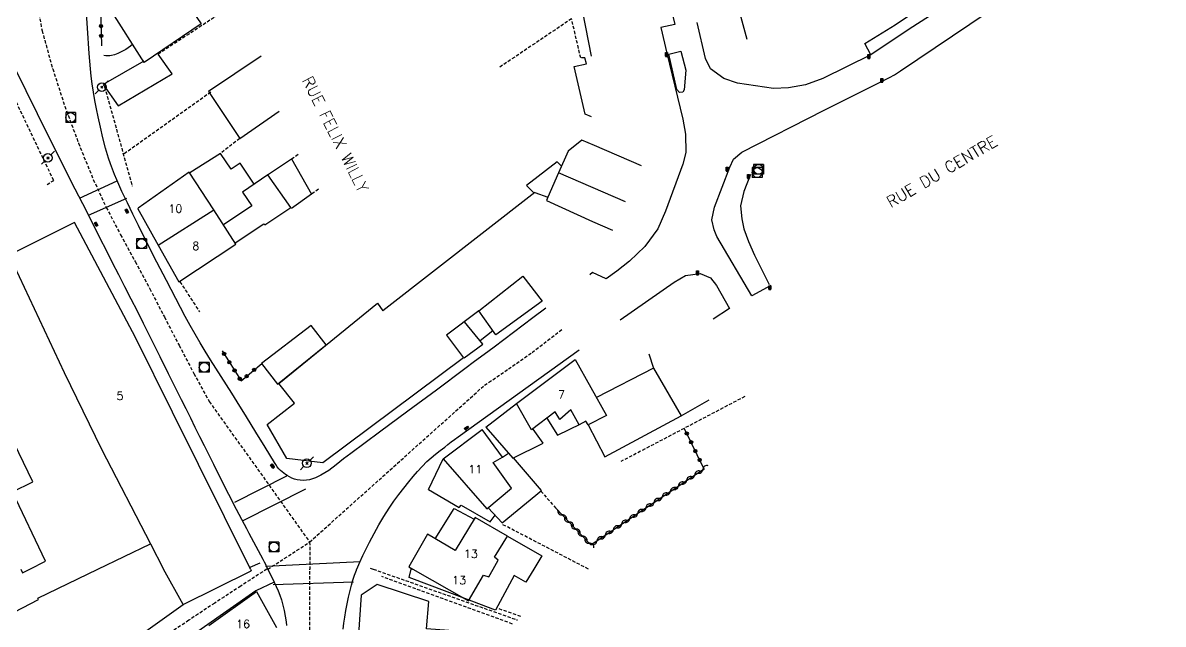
# Model space of a CAD drawing. Header units: millimetres. Extents: x 168000 to 169000, y 125998 to 127000.
# Drawn here: x 168674.3 to 168848.8, y 126162.6 to 126254.6 of the extents above; entities that cross this region are included whole.
import ezdxf
from ezdxf.enums import TextEntityAlignment as Align

# ---------------------------------------------------------------- set-up
doc = ezdxf.new("R2010")
doc.units = ezdxf.units.MM
doc.linetypes.add('DASHED', pattern=[0.75, 0.5, -0.25])
doc.layers.get('0').update_dxf_attribs({"linetype": 'CONTINUOUS'})
for name, color, linetype in [('W0001', 6, 'DASHED'), ('W0004', 5, 'CONTINUOUS'), ('W0006', 2, 'CONTINUOUS'), ('W0008', 7, 'CONTINUOUS'), ('W0014', 7, 'CONTINUOUS'), ('W0015', 2, 'CONTINUOUS'), ('W0020', 2, 'CONTINUOUS'), ('W0070', 7, 'DASHED'), ('W0101', 7, 'CONTINUOUS'), ('W0104', 1, 'CONTINUOUS'), ('W0112', 1, 'DASHED'), ('W0310', 3, 'CONTINUOUS'), ('W0323', 7, 'CONTINUOUS'), ('W0401', 7, 'CONTINUOUS'), ('W0420', 7, 'CONTINUOUS'), ('W0473', 7, 'CONTINUOUS'), ('W0989', 7, 'CONTINUOUS'), ('W0991', 7, 'CONTINUOUS'), ('W1102', 7, 'CONTINUOUS')]:
    doc.layers.add(name, color=color, linetype=linetype)
doc.styles.get("Standard").update_dxf_attribs({"font": 'romans.shx', "width": 0.85})

# ---------------------------------------------------------------- blocks, each defined once
blk = doc.blocks.new('T401')
for p, q in [((-0.3, 0.3), (0, 0.3)), ((-0.3, -0.25), (-0.3, 0.3)), ((-0.3, 0.15), (0, 0.15)), ((-0.3, 0), (0, 0)), ((0, 0.3), (0, -0.25)), ((-0.3, -0.15), (0, -0.15)), ((-0.3, -0.25), (-0.3, -0.3)), ((-0.3, -0.3), (0, -0.3)), ((0, -0.3), (0, -0.25))]:
    blk.add_line(p, q)
blk = doc.blocks.new('T473')
for p, q in [((-0.166667, 0.166667), (0.166667, -0.166667)), ((-0.166667, -0.166667), (0.166667, 0.166667)), ((0.500001, 0.500001), (1.000002, 1.000002)), ((-1.000002, -1.000002), (-0.500001, -0.500001))]:
    blk.add_line(p, q)
blk.add_ellipse((0, 0), major_axis=(0.471405, 0.471405), ratio=1, start_param=5.4977871438, end_param=11.780972451)
blk = doc.blocks.new('T420')
for p, q in [((0.75, 0.75), (-0.75, 0.75)), ((-0.75, 0.75), (-0.75, -0.75)), ((0.75, 0.75), (0.75, -0.75)), ((0.75, -0.75), (-0.75, -0.75))]:
    blk.add_line(p, q)
blk.add_ellipse((0, 0), major_axis=(-0.53, 0.53), ratio=1, start_param=3.926991, end_param=10.210176)
blk = doc.blocks.new('t310o')
at = {"color": 0, "linetype": 'Continuous'}
for centre, start, end in [((-0.5, 0.38), 216.8699, 323.1304), ((0.5, -0.37), 36.8699, 143.1303)]:
    blk.add_arc(centre, 0.625, start, end, dxfattribs=at)
blk = doc.blocks.new('t323o')
at = {"color": 0, "linetype": 'Continuous'}
for radius in [0.25, 0.15]:
    blk.add_circle((0, 0), radius, dxfattribs=at)

msp = doc.modelspace()

# ---------------------------------------------------------------- linework, layer by layer
at = {"layer": 'W0001'}
for points in [[(168673.34, 126275.91), (168677.26, 126253.37), (168678.89, 126247.57), (168680.75, 126241.85), (168682.83, 126236.2), (168685.1, 126230.63), (168687.08, 126226.36), (168689.26, 126222.18), (168691.52, 126218.06), (168693.74, 126213.91), (168695.98, 126209.59), (168698.22, 126205.25), (168700.49, 126200.94), (168702.83, 126196.66), (168718.2, 126175.15)], [(168718.2, 126175.15), (168744.96, 126199.15), (168748.61, 126201.63), (168752.22, 126204.16), (168756.9, 126207.76)], [(168711.8, 126171), (168718.2, 126175.15)], [(168718.2, 126175.15), (168718.21, 126171)], [(168711.65, 126171), (168707.66, 126168.42), (168703.67, 126165.81), (168699.71, 126163.18), (168695.76, 126160.52), (168691.22, 126157.39), (168686.71, 126154.22), (168682.23, 126151.02), (168677.75, 126147.81), (168672.37, 126143.96), (168667, 126140.08), (168661.65, 126136.19), (168656.32, 126132.28), (168637.44, 126118.78)], [(168718.23, 126161.69), (168718.23, 126164.02), (168718.23, 126166.34), (168718.22, 126168.67), (168718.21, 126171)]]:
    msp.add_lwpolyline(points, dxfattribs=at)
at = {"layer": 'W0004'}
msp.add_lwpolyline([(168785.65, 126231.37), (168784.63, 126228.8), (168784.12, 126226.59), (168784.3, 126224.63), (168784.64, 126223.09), (168785.35, 126221.16), (168786.25, 126219.04), (168788.51, 126214.54)], dxfattribs=at)
at = {"layer": 'W0006'}
msp.add_lwpolyline([(168804.06, 126249.68), (168803.14, 126251.45), (168807.77, 126254.28), (168818.16, 126261.34), (168819.31, 126259.72)], dxfattribs=at)
at = {"layer": 'W0008'}
for points in [[(168709.06, 126171.13), (168709.08, 126171.33), (168710.61, 126171.95)], [(168712.78, 126169.02), (168709.98, 126167.7), (168701.62, 126161.84), (168688.85, 126152.7), (168688.59, 126153), (168680.07, 126146.98), (168668.04, 126138.38), (168638.54, 126117.23)]]:
    msp.add_lwpolyline(points, dxfattribs=at)
at = {"layer": 'W0014'}
for points in [[(168727.11, 126442.74), (168732.57, 126419.64), (168738.68, 126393.88), (168743.1, 126375.34), (168748.38, 126353.23), (168758.2, 126311.8), (168763.82, 126288.02), (168768.02, 126270.37), (168770.13, 126270.83), (168774.07, 126254.33), (168771.94, 126253.88), (168772.85, 126249.93), (168775.28, 126239.87), (168775.7, 126237.56), (168775.77, 126234.74), (168775.28, 126232.98), (168772.64, 126225.79), (168771.47, 126223.08), (168769.45, 126220.38), (168767.15, 126218.12), (168765.18, 126216.62), (168763.54, 126215.44), (168761.45, 126216.38), (168761.04, 126216.06)], [(168788.76, 126214.4), (168785.85, 126212.8), (168780.5, 126221.89), (168780.06, 126222.91), (168779.72, 126224.44), (168780.14, 126226.4), (168782.46, 126232.53), (168783.02, 126233.75), (168784.33, 126234.78), (168796.89, 126241.24), (168806.88, 126246.23), (168807.68, 126246.64), (168808.59, 126247.25), (168821.86, 126256.16), (168837.79, 126266.9), (168839.83, 126267.67), (168841.78, 126267.63), (168843.68, 126267.04), (168845.66, 126266.15), (168847.34, 126265.02), (168848.77, 126263.53)], [(168819.31, 126259.72), (168809.76, 126253.51), (168804.07, 126249.68), (168796.69, 126246.08), (168794.07, 126245.09), (168791.46, 126244.63), (168789.13, 126244.55), (168783.64, 126245.38), (168781.54, 126246.07), (168779.5, 126247.54), (168778.76, 126249.15), (168777.47, 126254.62)], [(168712.81, 126187.33), (168711.39, 126189.66), (168709.97, 126191.98), (168708.54, 126194.3), (168707.11, 126196.62), (168706.3, 126197.91), (168705.49, 126199.2), (168704.67, 126200.48), (168703.86, 126201.76), (168703.04, 126203.05), (168702.24, 126204.34), (168701.45, 126205.64), (168700.67, 126206.95), (168699.91, 126208.29), (168699.17, 126209.66), (168698.45, 126211.03), (168697.73, 126212.4), (168696.28, 126215.19), (168694.84, 126217.98), (168693.41, 126220.78), (168692.01, 126223.59), (168691.16, 126225.32), (168690.31, 126227.05), (168689.49, 126228.8), (168688.7, 126230.56), (168688.36, 126231.38), (168688.02, 126232.21), (168687.71, 126233.04), (168687.43, 126233.88), (168686.96, 126235.44), (168686.56, 126237.02), (168686.19, 126238.61), (168685.84, 126240.2), (168685.57, 126241.45), (168685.33, 126242.71), (168685.11, 126243.98), (168684.92, 126245.25), (168684.78, 126246.41), (168684.67, 126247.58), (168684.58, 126248.75), (168684.49, 126249.92), (168684.2, 126253.79), (168683.94, 126257.65)], [(168673.06, 126247.74), (168674.78, 126244.23), (168676.51, 126240.72), (168678.25, 126237.21), (168679.97, 126233.78), (168681.69, 126230.36), (168683.43, 126226.94), (168685.16, 126223.52), (168686.1, 126221.66), (168687.05, 126219.8), (168688, 126217.94), (168688.95, 126216.09), (168689.89, 126214.23), (168690.84, 126212.37), (168691.79, 126210.51), (168692.73, 126208.65), (168694.01, 126206.09), (168695.29, 126203.52), (168696.57, 126200.95), (168697.85, 126198.38), (168698.55, 126196.97), (168699.25, 126195.56), (168699.95, 126194.14), (168700.65, 126192.73), (168701.35, 126191.31), (168702.05, 126189.9), (168702.76, 126188.49), (168703.47, 126187.08), (168704.63, 126184.77), (168705.8, 126182.47), (168706.98, 126180.17), (168708.17, 126177.87), (168708.53, 126177.2), (168708.89, 126176.53), (168709.25, 126175.87), (168709.62, 126175.2), (168709.98, 126174.53), (168710.34, 126173.86), (168710.7, 126173.19), (168711.04, 126172.51), (168711.23, 126172.13), (168711.42, 126171.76), (168711.61, 126171.38), (168711.8, 126171)], [(168765.72, 126209.13), (168773.96, 126214.93), (168775.7, 126215.94), (168777.94, 126216.23), (168779.5, 126215.6), (168780.45, 126214.41), (168782.4, 126210.87), (168779.92, 126209.24)], [(168754.35, 126210.96), (168752.34, 126209.47), (168750.85, 126208.35), (168749.37, 126207.23), (168747.89, 126206.11), (168746.41, 126204.99), (168744.92, 126203.87), (168743.44, 126202.75), (168741.95, 126201.64), (168737.6, 126198.39), (168733.24, 126195.16), (168728.87, 126191.94), (168724.49, 126188.72), (168723.37, 126187.86), (168722.25, 126186.98), (168721.11, 126186.12), (168719.9, 126185.37), (168719.49, 126185.16), (168719.07, 126184.97), (168718.63, 126184.81), (168718.18, 126184.69), (168717.71, 126184.62), (168717.23, 126184.59), (168716.75, 126184.61), (168716.27, 126184.68), (168715.87, 126184.79), (168715.49, 126184.94), (168715.12, 126185.13), (168714.76, 126185.33), (168714.49, 126185.49), (168714.23, 126185.67), (168713.99, 126185.87), (168713.75, 126186.09), (168713.48, 126186.37), (168713.24, 126186.67), (168713.01, 126186.99), (168712.81, 126187.33)], [(168725.42, 126171), (168725.85, 126172.05), (168726.32, 126173.09), (168726.82, 126174.12), (168727.34, 126175.14), (168728.05, 126176.47), (168728.79, 126177.78), (168729.56, 126179.08), (168730.37, 126180.35), (168731.09, 126181.39), (168731.83, 126182.4), (168732.6, 126183.39), (168733.39, 126184.37), (168734.04, 126185.17), (168734.71, 126185.95), (168735.4, 126186.72), (168736.12, 126187.45), (168736.78, 126188.04), (168737.47, 126188.6), (168738.16, 126189.14), (168738.86, 126189.68), (168739.36, 126190.08), (168739.87, 126190.47), (168740.38, 126190.86), (168740.9, 126191.25), (168759.45, 126204.57)], [(168711.8, 126171), (168712.78, 126169.02)], [(168723.32, 126161.8), (168723.44, 126162.73), (168723.57, 126163.66), (168723.74, 126164.69), (168723.93, 126165.71), (168724.14, 126166.73), (168724.38, 126167.74), (168724.59, 126168.53), (168724.82, 126169.31), (168725.08, 126170.09), (168725.36, 126170.85), (168725.37, 126170.89), (168725.39, 126170.93), (168725.4, 126170.96), (168725.42, 126171)], [(168712.78, 126169.02), (168713.08, 126168.36), (168713.37, 126167.69), (168713.63, 126167.01), (168713.88, 126166.33), (168714.12, 126165.5), (168714.31, 126164.66), (168714.46, 126163.81), (168714.59, 126162.96), (168714.67, 126162.39)]]:
    msp.add_lwpolyline(points, dxfattribs=at)
at = {"layer": 'W0015'}
msp.add_lwpolyline([(168773.13, 126249.8), (168774.97, 126250.24), (168775.76, 126247.33), (168775.51, 126244.32), (168775.27, 126244.01), (168774.76, 126243.96), (168774.38, 126244.41)], close=True, dxfattribs=at)
at = {"layer": 'W0020'}
for points in [[(168682.97, 126227.77), (168688.75, 126230.44)], [(168690.17, 126227.73), (168684.33, 126225.14)], [(168714.68, 126185.24), (168706.7, 126181.21)], [(168708.02, 126178.46), (168717.61, 126183.31)], [(168711.44, 126171.48), (168725.95, 126172.16)], [(168712.61, 126168.64), (168724.89, 126169.08)]]:
    msp.add_lwpolyline(points, dxfattribs=at)
at = {"layer": 'W0070'}
for points in [[(168727.48, 126171.16), (168727.93, 126171)], [(168727.93, 126171), (168749.98, 126163.23)]]:
    msp.add_lwpolyline(points, dxfattribs=at)
at = {"layer": 'W0101'}
msp.add_lwpolyline([(168696.18, 126262.4), (168701.62, 126254.44), (168692.9, 126248.52), (168687.62, 126256.77)], close=True, dxfattribs=at)
for points in [[(168761.31, 126249.48), (168759.51, 126258.69)], [(168761.32, 126240.21), (168760.37, 126240.6), (168758.65, 126247.92), (168760.54, 126248.3), (168760.27, 126249.25), (168760.27, 126249.25)], [(168761.76, 126235.8), (168759.83, 126236.63), (168757.73, 126234.94), (168756.27, 126231.62)], [(168703.53, 126225.98), (168699.79, 126231.77), (168691.95, 126226.22)], [(168756.27, 126231.62), (168754.65, 126227.92)], [(168752.62, 126228.62), (168729.41, 126210.54)], [(168752.62, 126228.62), (168754.65, 126227.92)], [(168691.86, 126226.22), (168695.03, 126220.57)], [(168698.17, 126214.95), (168706.91, 126220.75), (168703.53, 126225.98)], [(168682.25, 126224.03), (168672.23, 126219.07), (168680.67, 126201.1), (168686.34, 126189.34), (168686.33, 126189.35)], [(168709.13, 126171), (168697.23, 126195.03), (168697.22, 126195.03), (168691.58, 126206.44), (168691.58, 126206.44), (168682.25, 126224.03)], [(168761.47, 126224.22), (168764.51, 126222.85)], [(168695.03, 126220.57), (168698.17, 126214.95)], [(168750.8, 126215.83), (168753.78, 126212.03)], [(168715.9, 126196.4), (168713.46, 126199.43), (168728.58, 126211.7), (168729.41, 126210.54)], [(168744.08, 126210.54), (168739.15, 126206.81)], [(168746.66, 126206.87), (168744.08, 126210.54)], [(168753.78, 126212.03), (168746.66, 126206.87)], [(168739.15, 126206.81), (168741.72, 126203.36)], [(168770.07, 126203.97), (168770.81, 126201.76), (168770.82, 126201.75)], [(168741.72, 126203.36), (168720.2, 126187.27), (168714.71, 126187.92), (168711.7, 126193.15)], [(168749.85, 126196.35), (168749.85, 126196.35), (168758.79, 126203.1)], [(168758.79, 126203.1), (168763.59, 126194.51), (168760.79, 126193.07), (168760.47, 126193.66), (168759.44, 126193.11), (168758.13, 126195.4), (168756.45, 126193.9), (168755.77, 126195.07), (168752.16, 126192.34), (168749.85, 126196.35)], [(168770.82, 126201.75), (168775.01, 126194.48)], [(168775.01, 126194.48), (168779.29, 126196.89)], [(168711.7, 126193.15), (168715.9, 126196.4)], [(168738.62, 126187.9), (168745.3, 126180.23), (168749.07, 126183.4), (168746.28, 126187.34), (168747.69, 126188.14), (168744.61, 126192.36)], [(168738.62, 126187.9), (168744.61, 126192.36)], [(168686.34, 126189.34), (168693.83, 126174.88)], [(168746.27, 126171), (168747.05, 126172.37), (168746.47, 126172.82), (168748.45, 126176.03), (168743.51, 126178.89), (168740.44, 126173.87), (168736.25, 126176.35), (168733.36, 126171.35)], [(168685.81, 126171), (168693.83, 126174.88)], [(168693.83, 126174.88), (168695.84, 126171)], [(168677.27, 126150.2), (168670.51, 126163.14), (168676.7, 126166.35), (168676.6, 126166.54), (168685.81, 126171)], [(168698.85, 126165.59), (168695.84, 126171)], [(168698.85, 126165.59), (168709.25, 126170.76)], [(168709.13, 126171), (168709.25, 126170.76)], [(168733.36, 126171.35), (168733.99, 126171)], [(168733.99, 126171), (168742.49, 126166.17), (168744.81, 126170.1), (168745.61, 126169.84), (168746.27, 126171)], [(168725.38, 126156.57), (168740.26, 126155.21), (168740.86, 126161.5), (168736.07, 126161.85), (168736.41, 126166.04), (168728.55, 126168.64)], [(168728.55, 126168.64), (168726.06, 126167.01), (168725.38, 126156.57)], [(168702.8, 126162.36), (168710.05, 126167.57), (168713.15, 126162.09)], [(168677.27, 126150.2), (168698.85, 126165.59)]]:
    msp.add_lwpolyline(points, dxfattribs=at)
at = {"layer": 'W0104'}
for points in [[(168692.81, 126248.73), (168686.59, 126245.16), (168688.9, 126241.91), (168697.16, 126246.8), (168695.01, 126249.79)], [(168710.8, 126249.49), (168702.74, 126244.11), (168707.5, 126236.91), (168713.53, 126241.07)], [(168709.7, 126229.91), (168707.59, 126233.12), (168706.17, 126232.18), (168704.54, 126234.6), (168699.87, 126231.66)], [(168711.76, 126231.35), (168715.43, 126233.78), (168718.47, 126228.4), (168715.4, 126226.2)], [(168756.74, 126232.67), (168756.07, 126233.31), (168751.38, 126229.68), (168752.41, 126228.69), (168752.62, 126228.62)], [(168706.78, 126220.95), (168711.18, 126223.86), (168711.35, 126223.68), (168715.3, 126226.34), (168711.78, 126231.32), (168707.95, 126228.71), (168709.36, 126226.58), (168705.02, 126223.68)], [(168741.81, 126203.33), (168744.68, 126205.44), (168741.9, 126208.85)], [(168744.26, 126206.01), (168746.21, 126207.51)], [(168770.82, 126201.75), (168762.06, 126197.26)], [(168675.37, 126171), (168677.77, 126172.22), (168672.73, 126182.81), (168675.83, 126184.36), (168670.14, 126196.1), (168663.41, 126192.75)], [(168745.14, 126192.74), (168749.85, 126196.35)], [(168754.5, 126194.11), (168756.12, 126191.49), (168759.69, 126193.25)], [(168760.79, 126193.07), (168763.34, 126188.19), (168775.01, 126194.48)], [(168745.14, 126192.74), (168749.3, 126187.99), (168753.91, 126190.29), (168752.41, 126192.43), (168752.16, 126192.34)], [(168736.39, 126183.19), (168738.62, 126187.9)], [(168745.51, 126180.37), (168747.64, 126178.07), (168753.67, 126183.06), (168749.4, 126188.04)], [(168747.69, 126188.14), (168748.62, 126188.76)], [(168736.39, 126183.19), (168741.07, 126180.42), (168741.36, 126180.8), (168745.82, 126178.22), (168746.56, 126179.24)], [(168737.42, 126175.66), (168740.33, 126180.28), (168743.37, 126178.67)], [(168748.45, 126176.03), (168753.71, 126173.04), (168752.49, 126171)], [(168674.02, 126171), (168674.29, 126170.45), (168675.37, 126171)], [(168741.94, 126166.53), (168733.4, 126169.71), (168733.72, 126171)], [(168733.72, 126171), (168733.75, 126171.14)], [(168752.49, 126171), (168751.29, 126168.99), (168749.49, 126170.04), (168746.62, 126164.72), (168741.94, 126166.53)]]:
    msp.add_lwpolyline(points, dxfattribs=at)
msp.add_lwpolyline([(168718.43, 126208.27), (168710.85, 126202.47), (168713.28, 126199.29), (168720.72, 126205.32)], close=True, dxfattribs=at)
at = {"layer": 'W0112'}
for points in [[(168707.96, 126258.27), (168695.01, 126249.79)], [(168760.27, 126249.25), (168759.66, 126249.22), (168758.27, 126255.22), (168747.13, 126247.71)], [(168678.03, 126229.85), (168679.04, 126230.47), (168668.48, 126252.63)], [(168691.12, 126251.3), (168690.79, 126251.02), (168690.44, 126250.76), (168690.07, 126250.52), (168689.69, 126250.3), (168689.26, 126250.09), (168688.83, 126249.88), (168688.37, 126249.72), (168687.9, 126249.6), (168687.61, 126249.56), (168687.32, 126249.55), (168687.02, 126249.57), (168686.73, 126249.62)], [(168686.84, 126244.81), (168691.05, 126229.62)], [(168703.06, 126243.99), (168689.74, 126234.47)], [(168707.5, 126236.91), (168704.54, 126234.6)], [(168715.43, 126233.78), (168716.65, 126234.61)], [(168719.55, 126229.13), (168718.47, 126228.4)], [(168698.36, 126214.99), (168701.36, 126210.37)], [(168784.77, 126197.42), (168765.81, 126187.46)], [(168753.58, 126182.96), (168755.79, 126180.38)], [(168760.86, 126171), (168747.56, 126177.92)], [(168749.23, 126162.61), (168729.23, 126169.88)], [(168747.14, 126164.96), (168750.63, 126163.76)]]:
    msp.add_lwpolyline(points, dxfattribs=at)
at = {"layer": 'W0310'}
msp.add_lwpolyline([(168755.79, 126180.38), (168761.21, 126174.72), (168778.59, 126186.42)], dxfattribs=at)
at = {"layer": 'W0323'}
for points in [[(168685.79, 126272.6), (168686.35, 126251.1)], [(168704.8, 126204.42), (168707.71, 126199.81), (168710.86, 126202.46)], [(168778.52, 126186.38), (168775.49, 126192.55)]]:
    msp.add_lwpolyline(points, dxfattribs=at)
at = {"layer": 'W1102'}
for points in [[(168781.36, 126265.77), (168785.1, 126252.11)], [(168768.94, 126232.71), (168761.76, 126235.8)], [(168766.49, 126227.22), (168756.27, 126231.62)], [(168754.65, 126227.92), (168754.41, 126227.39), (168761.47, 126224.22)], [(168695.03, 126220.57), (168703.53, 126225.98)], [(168744.08, 126210.54), (168750.8, 126215.83)]]:
    msp.add_lwpolyline(points, dxfattribs=at)

# ---------------------------------------------------------------- block references
at = {"layer": 'W0310'}
for p, rotation in [((168777.11, 126185.43), 33.94642277063871), ((168778.35, 126186.26), 33.94642277063871), ((168774.62, 126183.75), 33.94642277063871), ((168775.86, 126184.59), 33.94642277063871), ((168772.13, 126182.08), 33.94642277063871), ((168773.37, 126182.91), 33.94642277063871), ((168769.64, 126180.4), 33.94642277063871), ((168770.89, 126181.24), 33.94642277063871), ((168756.83, 126179.29), 313.7894873130344), ((168757.86, 126178.21), 313.7894873130344), ((168767.15, 126178.73), 33.94642277063871), ((168768.4, 126179.56), 33.94642277063871), ((168758.9, 126177.13), 313.7894873130344), ((168764.66, 126177.05), 33.94642277063871), ((168765.91, 126177.89), 33.94642277063871), ((168759.94, 126176.05), 313.7894873130344), ((168760.98, 126174.96), 313.7894873130344), ((168762.18, 126175.38), 33.94642277063871), ((168763.42, 126176.21), 33.94642277063871)]:
    msp.add_blockref('t310o', p, dxfattribs=dict(at, rotation=rotation))
at = {"layer": 'W0323'}
for p, rotation in [((168686.28, 126254.1), 271.5002163906314), ((168686.31, 126252.6), 271.5002163906314), ((168705.11, 126203.94), 302.2635006284681), ((168705.91, 126202.67), 302.2635006284681), ((168706.71, 126201.4), 302.2635006284681), ((168709.71, 126201.49), 40.11605625377113), ((168707.51, 126200.13), 302.2635006284681), ((168708.56, 126200.52), 40.11605625377113), ((168775.88, 126191.76), 116.1547361925767), ((168776.54, 126190.42), 116.1547361925767), ((168777.2, 126189.07), 116.1547361925767), ((168777.86, 126187.72), 116.1547361925767)]:
    msp.add_blockref('t323o', p, dxfattribs=dict(at, rotation=rotation))
at = {"layer": 'W0401'}
for p in [(168772.95, 126249.74), (168803.87, 126249.45), (168805.87, 126245.8), (168782.21, 126232.2), (168785.46, 126231.07), (168777.7, 126216.35), (168788.73, 126214.07)]:
    msp.add_blockref('T401', p, dxfattribs=at)
for p, rotation in [((168690.36, 126225.86), 26.07516604433813), ((168685.4, 126223.71), 206.8680330725279), ((168742.27, 126192.48), 305.8929591877352), ((168712.64, 126186.88), 32.30503622782012)]:
    msp.add_blockref('T401', p, dxfattribs=dict(at, rotation=rotation))
at = {"layer": 'W0420'}
for p in [(168681.64, 126240.1), (168786.66, 126231.69), (168786.87, 126232.19), (168692.48, 126220.79), (168702.07, 126201.87), (168712.73, 126174.4)]:
    msp.add_blockref('T420', p, dxfattribs=at)
at = {"layer": 'W0473'}
for p in [(168686.4, 126244.74), (168678.16, 126233.95), (168717.78, 126187.2)]:
    msp.add_blockref('T473', p, dxfattribs=at)

# ---------------------------------------------------------------- texts
at = {"layer": 'W0989'}
for s, rotation, p in [('RUE FELIX WILLY', 296.6598, (168716.99, 126245.86)), ('RUE DU CENTRE ', 30.4911, (168807.12, 126226.24))]:
    msp.add_text(s, height=1.75, rotation=rotation, dxfattribs=at).set_placement(p)
at = {"layer": 'W0991'}
for s, p in [('10', (168697.65, 126226.17)), ('8', (168700.78, 126220.46)), ('7', (168756.73, 126197.72)), ('5', (168689.19, 126197.51)), ('11', (168743.53, 126186.29)), ('13', (168742.86, 126173.35)), ('13', (168741.06, 126169.32)), ('16', (168708.01, 126162.62))]:
    msp.add_text(s, height=1.25, dxfattribs=at).set_placement(p, align=Align.MIDDLE_CENTER)

doc.saveas('drawing.dxf')
